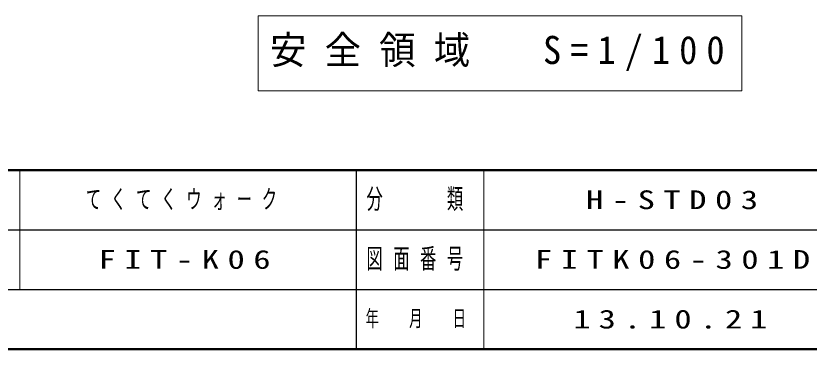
# Model space of a CAD drawing. Units: millimetres on the paper. Extents: x 55 to 420, y -309 to -40.
# Drawn here: x 250 to 343.2, y -297 to -257.9 of the extents above; entities that cross this region are included whole.
import ezdxf

# ---------------------------------------------------------------- set-up
doc = ezdxf.new("R2010")
doc.units = ezdxf.units.MM
doc.layers.add('LY_1', color=7, linetype='Continuous', lineweight=13)
doc.layers.add('LY_4', color=7, linetype='Continuous', lineweight=13)
doc.layers.add('LY_5', color=7, linetype='Continuous')
doc.styles.add('ＭＳ ゴシック', font='')
doc.styles.get('ＭＳ ゴシック').set_extended_font_data('MS Gothic')

msp = doc.modelspace()

# ---------------------------------------------------------------- linework, layer by layer
at = {"layer": 'LY_1'}
for p, q in [((278.484, -257.912), (278.484, -266.712)), ((335.284, -257.912), (278.484, -257.912)), ((335.284, -266.712), (335.284, -257.912)), ((278.484, -266.712), (335.284, -266.712))]:
    msp.add_line(p, q, dxfattribs=at)
at = {"layer": 'LY_4', "lineweight": 50}
for p, q in [((55, -276), (420, -276)), ((55, -297), (420, -297))]:
    msp.add_line(p, q, dxfattribs=at)
at = {"layer": 'LY_4'}
for p, q in [((250.5, -276), (250.5, -290)), ((305, -276), (305, -297))]:
    msp.add_line(p, q, dxfattribs=at)
at = {"layer": 'LY_4', "lineweight": 25}
for p, q in [((290, -276), (290, -297)), ((237.5, -283), (350, -283)), ((182.5, -290), (420, -290))]:
    msp.add_line(p, q, dxfattribs=at)

# ---------------------------------------------------------------- texts
at = {"layer": 'LY_1', "insert": (279.884, -262.312), "char_height": 3.299, "attachment_point": 4, "style": 'ＭＳ ゴシック'}
msp.add_mtext('\\T1.5;\\W0.95;安全領域\u3000S=1/100', dxfattribs=at)
at = {"layer": 'LY_4', "attachment_point": 5, "style": 'ＭＳ ゴシック'}
for s, insert, char_height in [('\\T1.64;\\W0.6;分\u3000\u3000類', (297.5, -279.5), 2.346), ('\\T1.64;\\W0.6;図面番号', (297.5, -286.5), 2.346), ('\\T1.64;\\W0.6;年\u3000月\u3000日', (297.5, -293.5), 1.906)]:
    msp.add_mtext(s, dxfattribs=dict(at, insert=insert, char_height=char_height))
at = {"layer": 'LY_5', "char_height": 2.199, "attachment_point": 4, "style": 'ＭＳ ゴシック'}
for s, insert in [('\\T1.64;\\W0.6;てくてくウォーク', (258.25, -279.5)), ('\\T1.5;\\W1.35;H-STD03', (317, -279.5)), ('\\T1.5;\\W1.35;FIT-K06', (259.75, -286.5)), ('\\T1.5;\\W1.35;FITK06-301D', (311, -286.5)), ('\\T1.47;\\W1.35;13.10.21', (315.5, -293.5))]:
    msp.add_mtext(s, dxfattribs=dict(at, insert=insert))

doc.saveas('drawing.dxf')
